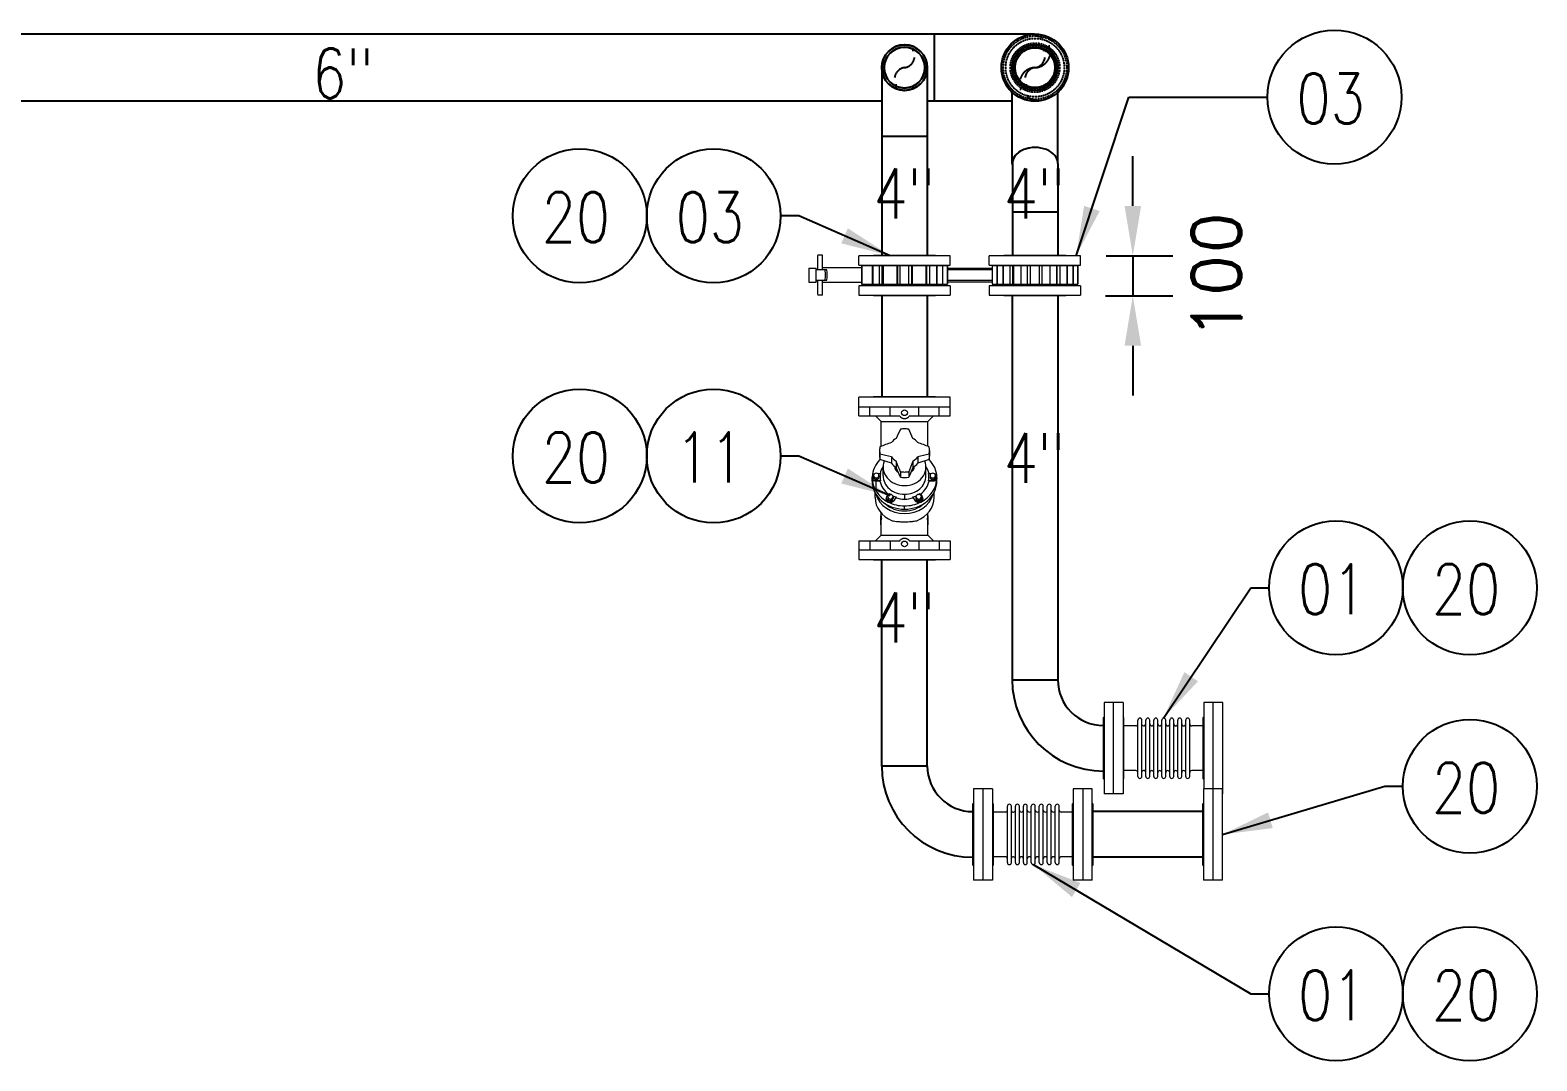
# Model space of a CAD drawing. Header units: millimetres. Extents: x -312439 to 477422, y -331570 to 212570.
# Drawn here: x 344997 to 348773, y 121203 to 123786 of the extents above; entities that cross this region are included whole.
import ezdxf

# ---------------------------------------------------------------- set-up
doc = ezdxf.new("R2010")
doc.units = ezdxf.units.MM
doc.linetypes.add('DASHDOT', pattern=[25.4, 12.7, -6.35, 0, -6.35])
doc.linetypes.add('DASHED', pattern=[0.75, 0.5, -0.25])
doc.layers.add('ARCONDTEXTO', color=4, linetype='Continuous')
doc.layers.add('TEXTO FORMATO', color=4, linetype='Continuous')
doc.styles.add('ROMAND', font='ROMAND.SHX')
doc.styles.add('ROMANS', font='romans.shx', dxfattribs={"height": 187.5})
doc.dimstyles.new('1-50 (MILIMETRO)', dxfattribs={"dimscale": 0, "dimtxt": 125, "dimasz": 125, "dimexe": 100, "dimexo": 100, "dimgap": 50, "dimtad": 0, "dimdec": 0, "dimzin": 0, "dimdsep": 46, "dimtxsty": 'ROMAND', "dimcen": -390, "dimclrd": 1, "dimclre": 1, "dimclrt": 3, "dimadec": 0, "dimazin": 0, "dimtfac": 1, "dimtdec": 0, "dimtix": 1, "dimtmove": 2, "dimatfit": 2, "dimfxl": 1, "dimtvp": 1, "dimtolj": 1, "dimtzin": 0, "dimarcsym": 0})

# ---------------------------------------------------------------- blocks, each defined once
blk = doc.blocks.new('*D15')
at = {"color": 1, "lineweight": -2, "transparency": 16777216}
for p, q in [((347760.6, 123345.2), (347760.6, 123470.2)), ((347693.9, 123220.2), (347860.6, 123220.2)), ((347760.6, 123220.2), (347760.6, 123119.8)), ((347692.3, 123119.8), (347860.6, 123119.8)), ((347760.6, 122994.8), (347760.6, 122869.8))]:
    blk.add_line(p, q, dxfattribs=at)
at = {"color": 1, "transparency": 16777216}
for points in [[(347739.8, 123345.2), (347781.4, 123345.2), (347760.6, 123220.2)], [(347739.8, 122994.8), (347781.4, 122994.8), (347760.6, 123119.8)]]:
    blk.add_solid(points, dxfattribs=at)
at = {"layer": 'Defpoints', "color": 0, "transparency": 16777216}
for p in [(347593.9, 123220.2, 0), (347592.3, 123119.8, 0), (347760.6, 123119.8)]:
    blk.add_point(p, dxfattribs=at)
at = {"color": 3, "transparency": 16777216, "insert": (347970, 123170.8), "char_height": 125, "attachment_point": 5, "rotation": 90, "style": 'ROMAND'}
blk.add_mtext('\\A1;100', dxfattribs=at)

msp = doc.modelspace()

# ---------------------------------------------------------------- linework, layer by layer
at = {"color": 5, "linetype": 'Continuous', "extrusion": (0, 1, 0)}
for p, q in [((347513.943, 123775.838, 0), (343629.385, 123775.838, 0)), ((347262.907, 123775.838, 0), (347262.907, 123607.538, 0)), ((347131.207, 123691.7, 0), (347131.207, 123221.85, 0)), ((347245.507, 123691.7, 0), (347245.507, 123221.85, 0)), ((347458.207, 123451.247, 0), (347458.207, 123629.933, 0)), ((347572.507, 123455.906, 0), (347572.507, 123629.933, 0)), ((347131.207, 123607.538, 0), (343685.122, 123607.538, 0)), ((347458.207, 123607.538, 0), (347245.507, 123607.538, 0)), ((347131.207, 123520.25, 0), (347245.507, 123520.25, 0)), ((347458.589, 123451.24, 0), (347458.589, 123221.85, 0)), ((347572.889, 123451.24, 0), (347572.889, 123221.85, 0)), ((347458.589, 123330.006, 0), (347572.889, 123330.006, 0)), ((347131.207, 123119.823, 0), (347131.207, 122867.392, 0)), ((347245.507, 123119.823, 0), (347245.507, 122867.392, 0)), ((347458.207, 123119.823, 0), (347458.207, 122157.478, 0)), ((347572.507, 123119.823, 0), (347572.507, 122157.478, 0)), ((347131.207, 121941.478, 0), (347131.207, 122457.478, 0)), ((347245.507, 121941.478, 0), (347245.507, 122457.478, 0)), ((347458.207, 122157.478, 0), (347572.507, 122157.478, 0)), ((347245.507, 121941.478, 0), (347131.207, 121941.478, 0)), ((347936.498, 121827.178, 0), (347660.607, 121827.178, 0)), ((347936.498, 121712.878, 0), (347660.607, 121712.878, 0))]:
    msp.add_line(p, q, dxfattribs=at)
at = {"color": 4, "linetype": 'Continuous', "lineweight": 0, "extrusion": (0, 1, 0)}
for p, q in [((346982.363, 123221.85, 0), (346970.698, 123221.85, 0)), ((347302.857, 123220.25, 0), (347073.857, 123220.25, 0)), ((347073.857, 123196.45, 0), (347073.857, 123220.25, 0)), ((347073.857, 123196.45, 0), (347302.857, 123196.45, 0)), ((347111.457, 123221.85, 0), (347109.857, 123220.25, 0)), ((347111.457, 123196.45, 0), (347109.857, 123194.85, 0)), ((347111.457, 123221.85, 0), (347265.257, 123221.85, 0)), ((347265.257, 123221.85, 0), (347266.857, 123220.25, 0)), ((347265.257, 123196.45, 0), (347266.857, 123194.85, 0)), ((347302.857, 123196.45, 0), (347302.857, 123220.25, 0)), ((347629.857, 123220.25, 0), (347400.857, 123220.25, 0)), ((347400.857, 123196.45, 0), (347400.857, 123220.25, 0)), ((347400.857, 123196.45, 0), (347629.857, 123196.45, 0)), ((347438.457, 123221.85, 0), (347436.857, 123220.25, 0)), ((347438.457, 123196.45, 0), (347436.857, 123194.85, 0)), ((347438.457, 123221.85, 0), (347592.257, 123221.85, 0)), ((347592.257, 123221.85, 0), (347593.857, 123220.25, 0)), ((347592.257, 123196.45, 0), (347593.857, 123194.85, 0)), ((347629.857, 123196.45, 0), (347629.857, 123220.25, 0)), ((346948.662, 123189.35, 0), (346948.662, 123154.35, 0)), ((346948.662, 123189.35, 0), (346967.173, 123189.35, 0)), ((346967.173, 123154.35, 0), (346967.173, 123189.35, 0)), ((346967.173, 123186.176, 0), (346970.281, 123186.176, 0)), ((346967.173, 123185.85, 0), (346992.739, 123185.85, 0)), ((347080.753, 123190.398, 0), (346982.363, 123190.398, 0)), ((347080.753, 123194.85, 0), (347080.753, 123148.85, 0)), ((347295.961, 123194.85, 0), (347080.753, 123194.85, 0)), ((347081.388, 123194.85, 0), (347081.388, 123148.85, 0)), ((347107.587, 123194.85, 0), (347107.587, 123148.85, 0)), ((347108.572, 123194.85, 0), (347108.572, 123148.85, 0)), ((347125.172, 123194.85, 0), (347125.172, 123148.85, 0)), ((347131.716, 123194.85, 0), (347131.716, 123148.85, 0)), ((347133.268, 123194.85, 0), (347133.268, 123148.85, 0)), ((347134.669, 123194.85, 0), (347134.669, 123148.85, 0)), ((347169.207, 123194.85, 0), (347169.207, 123148.85, 0)), ((347170.884, 123194.85, 0), (347170.884, 123148.85, 0)), ((347176.618, 123194.85, 0), (347176.618, 123148.85, 0)), ((347198.74, 123194.85, 0), (347198.74, 123148.85, 0)), ((347205.83, 123194.85, 0), (347205.83, 123148.85, 0)), ((347207.507, 123194.85, 0), (347207.507, 123148.85, 0)), ((347242.045, 123194.85, 0), (347242.045, 123148.85, 0)), ((347243.431, 123194.85, 0), (347243.431, 123148.85, 0)), ((347243.466, 123194.85, 0), (347243.466, 123148.85, 0)), ((347250.719, 123194.85, 0), (347250.719, 123148.85, 0)), ((347268.142, 123194.85, 0), (347268.142, 123148.85, 0)), ((347269.126, 123194.85, 0), (347269.126, 123148.85, 0)), ((347283.508, 123194.85, 0), (347283.508, 123148.85, 0)), ((347283.717, 123194.85, 0), (347283.717, 123148.85, 0)), ((347295.326, 123194.85, 0), (347295.326, 123148.85, 0)), ((347295.961, 123194.85, 0), (347295.961, 123148.85, 0)), ((347295.961, 123189.35, 0), (347407.753, 123189.35, 0)), ((347295.961, 123185.85, 0), (347407.753, 123185.85, 0)), ((347622.961, 123194.85, 0), (347407.753, 123194.85, 0)), ((347407.753, 123194.85, 0), (347407.753, 123148.85, 0)), ((347419.997, 123194.85, 0), (347419.997, 123148.85, 0)), ((347420.281, 123194.85, 0), (347420.281, 123148.85, 0)), ((347434.587, 123194.85, 0), (347434.587, 123148.85, 0)), ((347435.537, 123194.85, 0), (347435.537, 123148.85, 0)), ((347452.172, 123194.85, 0), (347452.172, 123148.85, 0)), ((347458.716, 123194.85, 0), (347458.716, 123148.85, 0)), ((347460.283, 123194.85, 0), (347460.283, 123148.85, 0)), ((347461.669, 123194.85, 0), (347461.669, 123148.85, 0)), ((347479.769, 123194.85, 0), (347479.769, 123148.85, 0)), ((347496.175, 123194.85, 0), (347496.175, 123148.85, 0)), ((347503.622, 123194.85, 0), (347503.622, 123148.85, 0)), ((347525.74, 123194.85, 0), (347525.74, 123148.85, 0)), ((347532.83, 123194.85, 0), (347532.83, 123148.85, 0)), ((347552.647, 123194.85, 0), (347552.647, 123148.85, 0)), ((347569.045, 123194.85, 0), (347569.045, 123148.85, 0)), ((347570.431, 123194.85, 0), (347570.431, 123148.85, 0)), ((347570.466, 123194.85, 0), (347570.466, 123148.85, 0)), ((347577.719, 123194.85, 0), (347577.719, 123148.85, 0)), ((347595.142, 123194.85, 0), (347595.142, 123148.85, 0)), ((347596.126, 123194.85, 0), (347596.126, 123148.85, 0)), ((347610.432, 123194.85, 0), (347610.432, 123148.85, 0)), ((347610.717, 123194.85, 0), (347610.717, 123148.85, 0)), ((347622.326, 123194.85, 0), (347622.326, 123148.85, 0)), ((347622.961, 123194.85, 0), (347622.961, 123148.85, 0)), ((346948.662, 123154.35, 0), (346967.173, 123154.35, 0)), ((346992.739, 123157.85, 0), (346967.173, 123157.85, 0)), ((346967.173, 123157.524, 0), (346970.281, 123157.524, 0)), ((346982.363, 123121.85, 0), (346970.698, 123121.85, 0)), ((347080.753, 123153.302, 0), (346982.363, 123153.302, 0)), ((347302.857, 123145.223, 0), (347073.857, 123145.223, 0)), ((347073.857, 123145.223, 0), (347073.857, 123121.423, 0)), ((347073.857, 123121.423, 0), (347302.857, 123121.423, 0)), ((347080.753, 123148.85, 0), (347295.961, 123148.85, 0)), ((347266.857, 123146.823, 0), (347109.857, 123146.823, 0)), ((347111.457, 123145.223, 0), (347109.857, 123146.823, 0)), ((347111.457, 123119.823, 0), (347109.857, 123121.423, 0)), ((347265.257, 123145.223, 0), (347266.857, 123146.823, 0)), ((347265.257, 123119.823, 0), (347266.857, 123121.423, 0)), ((347407.753, 123157.85, 0), (347295.961, 123157.85, 0)), ((347407.753, 123154.35, 0), (347295.961, 123154.35, 0)), ((347302.857, 123145.223, 0), (347302.857, 123121.423, 0)), ((347629.857, 123145.223, 0), (347400.857, 123145.223, 0)), ((347400.857, 123145.223, 0), (347400.857, 123121.423, 0)), ((347400.857, 123121.423, 0), (347629.857, 123121.423, 0)), ((347407.753, 123148.85, 0), (347622.961, 123148.85, 0)), ((347593.857, 123146.823, 0), (347436.857, 123146.823, 0)), ((347438.457, 123145.223, 0), (347436.857, 123146.823, 0)), ((347438.457, 123119.823, 0), (347436.857, 123121.423, 0)), ((347592.257, 123145.223, 0), (347593.857, 123146.823, 0)), ((347592.257, 123119.823, 0), (347593.857, 123121.423, 0)), ((347629.857, 123145.223, 0), (347629.857, 123121.423, 0)), ((347265.257, 123119.823, 0), (347111.457, 123119.823, 0)), ((347592.257, 123119.823, 0), (347438.457, 123119.823, 0)), ((347302.857, 122865.792, 0), (347073.857, 122865.792, 0)), ((347073.857, 122818.779, 0), (347073.857, 122865.792, 0)), ((347111.457, 122867.392, 0), (347109.857, 122865.792, 0)), ((347111.457, 122867.392, 0), (347265.257, 122867.392, 0)), ((347265.257, 122867.392, 0), (347266.857, 122865.792, 0)), ((347302.857, 122818.779, 0), (347302.857, 122865.792, 0)), ((347073.857, 122841.992, 0), (347302.857, 122841.992, 0)), ((347073.857, 122818.779, 0), (347176.255, 122818.779, 0)), ((347101.806, 122818.779, 0), (347101.806, 122841.992, 0)), ((347130.066, 122804.727, 0), (347116.014, 122818.779, 0)), ((347152.506, 122818.779, 0), (347152.506, 122841.992, 0)), ((347200.458, 122818.779, 0), (347302.857, 122818.779, 0)), ((347224.207, 122818.779, 0), (347224.207, 122841.992, 0)), ((347246.648, 122804.727, 0), (347260.7, 122818.779, 0)), ((347246.648, 122804.727, 0), (347260.7, 122818.779, 0)), ((347274.908, 122818.779, 0), (347274.908, 122841.992, 0)), ((347130.066, 122804.727, 0), (347246.648, 122804.727, 0)), ((347130.066, 122742.718, 0), (347130.066, 122804.727, 0)), ((347246.648, 122742.718, 0), (347246.648, 122804.727, 0)), ((347125.902, 122732.418, 0), (347125.902, 122718.384, 0)), ((347126.776, 122723.403, 0), (347126.776, 122709.369, 0)), ((347155.327, 122700.37, 0), (347126.776, 122709.369, 0)), ((347155.327, 122716.005, 0), (347155.327, 122700.37, 0)), ((347167.556, 122705.414, 0), (347167.556, 122689.779, 0)), ((347209.158, 122705.414, 0), (347209.158, 122689.779, 0)), ((347221.387, 122716.005, 0), (347221.387, 122700.37, 0)), ((347249.938, 122709.369, 0), (347221.387, 122700.37, 0)), ((347249.938, 122723.403, 0), (347249.938, 122709.369, 0)), ((347250.811, 122732.418, 0), (347250.811, 122718.384, 0)), ((347110.809, 122669.461, 0), (347110.809, 122665.297, 0)), ((347121.37, 122674.312, 0), (347128.254, 122674.312, 0)), ((347124.341, 122669.461, 0), (347124.341, 122665.297, 0)), ((347134.646, 122668.94, 0), (347134.646, 122690.636, 0)), ((347177.948, 122665.053, 0), (347167.556, 122689.779, 0)), ((347177.948, 122679.087, 0), (347177.948, 122665.053, 0)), ((347209.158, 122689.779, 0), (347198.766, 122665.053, 0)), ((347198.766, 122679.087, 0), (347198.766, 122665.053, 0)), ((347242.068, 122668.94, 0), (347242.068, 122690.636, 0)), ((347248.459, 122674.312, 0), (347255.344, 122674.312, 0)), ((347252.373, 122669.461, 0), (347252.373, 122665.297, 0)), ((347265.905, 122669.461, 0), (347265.905, 122665.297, 0)), ((347107.166, 122655.565, 0), (347107.166, 122665.297, 0)), ((347117.49, 122632.455, 0), (347117.49, 122656.188, 0)), ((347117.575, 122663.601, 0), (347117.575, 122659.438, 0)), ((347128.254, 122656.283, 0), (347117.575, 122656.283, 0)), ((347117.575, 122656.283, 0), (347117.575, 122655.143, 0)), ((347259.139, 122656.283, 0), (347248.459, 122656.283, 0)), ((347259.139, 122663.601, 0), (347259.139, 122659.438, 0)), ((347259.139, 122656.283, 0), (347259.139, 122655.143, 0)), ((347269.548, 122655.565, 0), (347269.548, 122665.297, 0)), ((347114.452, 122614.293, 0), (347114.452, 122626.452, 0)), ((347142.557, 122612.211, 0), (347142.557, 122610.854, 0)), ((347143.951, 122616.718, 0), (347149.291, 122624.728, 0)), ((347146.2, 122616.375, 0), (347146.2, 122612.211, 0)), ((347152.966, 122610.515, 0), (347152.966, 122606.351, 0)), ((347159.732, 122616.375, 0), (347159.732, 122612.211, 0)), ((347167.32, 122615.713, 0), (347161.98, 122607.704, 0)), ((347161.98, 122607.704, 0), (347161.98, 122606.564, 0)), ((347188.357, 122622.425, 0), (347188.357, 122610.442, 0)), ((347188.357, 122585.251, 0), (347188.357, 122593.423, 0)), ((347214.733, 122607.704, 0), (347209.394, 122615.713, 0)), ((347214.733, 122607.704, 0), (347214.733, 122606.564, 0)), ((347216.982, 122616.375, 0), (347216.982, 122612.211, 0)), ((347223.748, 122610.515, 0), (347223.748, 122606.351, 0)), ((347227.423, 122624.728, 0), (347232.762, 122616.718, 0)), ((347230.514, 122616.375, 0), (347230.514, 122612.211, 0)), ((347234.157, 122612.211, 0), (347234.157, 122610.854, 0)), ((347262.261, 122614.293, 0), (347262.261, 122626.452, 0)), ((347129.025, 122568.09, 0), (347130.066, 122568.09, 0)), ((347129.025, 122545.853, 0), (347129.025, 122568.088, 0)), ((347130.43, 122558.298, 0), (347129.057, 122558.298, 0)), ((347129.057, 122545.853, 0), (347129.057, 122558.298, 0)), ((347129.383, 122561.588, 0), (347130.43, 122561.588, 0)), ((347129.383, 122558.298, 0), (347129.383, 122561.588, 0)), ((347130.066, 122568.09, 0), (347130.066, 122574.948, 0)), ((347130.098, 122545.853, 0), (347130.098, 122558.298, 0)), ((347130.43, 122558.298, 0), (347130.43, 122561.588, 0)), ((347246.283, 122561.588, 0), (347247.331, 122561.588, 0)), ((347246.283, 122558.298, 0), (347246.283, 122561.588, 0)), ((347246.283, 122558.298, 0), (347247.657, 122558.298, 0)), ((347246.615, 122545.853, 0), (347246.615, 122558.298, 0)), ((347246.648, 122568.09, 0), (347246.648, 122574.948, 0)), ((347246.648, 122568.09, 0), (347247.689, 122568.09, 0)), ((347247.331, 122558.298, 0), (347247.331, 122561.588, 0)), ((347247.657, 122545.853, 0), (347247.657, 122558.298, 0)), ((347247.689, 122545.853, 0), (347247.689, 122568.088, 0)), ((347130.066, 122520.143, 0), (347116.014, 122506.09, 0)), ((347130.098, 122545.853, 0), (347129.025, 122545.853, 0)), ((347130.066, 122520.143, 0), (347130.066, 122545.853, 0)), ((347130.066, 122520.143, 0), (347246.648, 122520.143, 0)), ((347246.615, 122545.853, 0), (347247.689, 122545.853, 0)), ((347246.648, 122520.143, 0), (347246.648, 122545.853, 0)), ((347246.648, 122520.143, 0), (347260.7, 122506.09, 0)), ((347073.857, 122506.09, 0), (347176.255, 122506.09, 0)), ((347073.857, 122506.09, 0), (347073.857, 122459.078, 0)), ((347073.857, 122482.878, 0), (347302.857, 122482.878, 0)), ((347101.806, 122506.09, 0), (347101.806, 122482.878, 0)), ((347152.506, 122506.09, 0), (347152.506, 122482.878, 0)), ((347200.458, 122506.09, 0), (347302.857, 122506.09, 0)), ((347224.207, 122506.09, 0), (347224.207, 122482.878, 0)), ((347274.908, 122506.09, 0), (347274.908, 122482.878, 0)), ((347302.857, 122506.09, 0), (347302.857, 122459.078, 0)), ((347073.857, 122459.078, 0), (347302.857, 122459.078, 0)), ((347111.457, 122457.478, 0), (347109.857, 122459.078, 0)), ((347265.257, 122457.478, 0), (347111.457, 122457.478, 0)), ((347265.257, 122457.478, 0), (347266.857, 122459.078, 0)), ((347688.407, 122100.528, 0), (347688.407, 121871.528, 0)), ((347736.007, 122100.528, 0), (347688.407, 122100.528, 0)), ((347712.207, 121871.528, 0), (347712.207, 122100.528, 0)), ((347736.007, 122100.528, 0), (347736.007, 121871.528, 0)), ((347938.407, 122100.528, 0), (347938.407, 121884.528, 0)), ((347986.007, 122100.528, 0), (347938.407, 122100.528, 0)), ((347962.207, 121884.528, 0), (347962.207, 122100.528, 0)), ((347986.007, 121871.528, 0), (347986.007, 122100.528, 0)), ((347686.807, 122062.928, 0), (347688.407, 122064.528, 0)), ((347686.807, 121909.128, 0), (347686.807, 122062.928, 0)), ((347737.607, 122062.928, 0), (347736.007, 122064.528, 0)), ((347737.607, 122062.928, 0), (347737.607, 121909.128, 0)), ((347936.807, 122062.928, 0), (347938.407, 122064.528, 0)), ((347936.807, 121909.128, 0), (347936.807, 122062.928, 0)), ((347768.184, 122042.028, 0), (347737.607, 122042.028, 0)), ((347773.184, 121915.521, 0), (347773.184, 122056.535, 0)), ((347783.423, 121915.521, 0), (347783.423, 122056.535, 0)), ((347793.184, 121915.521, 0), (347793.184, 122056.535, 0)), ((347803.184, 121915.521, 0), (347803.184, 122056.535, 0)), ((347813.184, 121915.521, 0), (347813.184, 122056.535, 0)), ((347823.184, 121915.521, 0), (347823.184, 122056.535, 0)), ((347833.184, 121915.521, 0), (347833.184, 122056.535, 0)), ((347843.184, 121915.521, 0), (347843.184, 122056.535, 0)), ((347853.184, 121915.521, 0), (347853.184, 122056.535, 0)), ((347863.184, 121915.521, 0), (347863.184, 122056.535, 0)), ((347873.184, 121915.521, 0), (347873.184, 122056.535, 0)), ((347883.184, 121915.521, 0), (347883.184, 122056.535, 0)), ((347893.184, 121915.521, 0), (347893.184, 122056.535, 0)), ((347903.184, 121915.521, 0), (347903.184, 122056.535, 0)), ((347936.807, 122042.028, 0), (347908.184, 122042.028, 0)), ((347768.184, 121930.028, 0), (347737.607, 121930.028, 0)), ((347936.807, 121930.028, 0), (347908.184, 121930.028, 0)), ((347361.407, 121884.528, 0), (347361.407, 121655.528, 0)), ((347409.007, 121884.528, 0), (347361.407, 121884.528, 0)), ((347385.207, 121655.528, 0), (347385.207, 121884.528, 0)), ((347409.007, 121884.528, 0), (347409.007, 121655.528, 0)), ((347611.407, 121884.528, 0), (347611.407, 121655.528, 0)), ((347659.007, 121884.528, 0), (347611.407, 121884.528, 0)), ((347635.207, 121884.528, 0), (347635.207, 121655.528, 0)), ((347659.007, 121655.528, 0), (347659.007, 121884.528, 0)), ((347686.807, 121909.128, 0), (347688.407, 121907.528, 0)), ((347737.607, 121909.128, 0), (347736.007, 121907.528, 0)), ((347936.807, 121909.128, 0), (347938.407, 121907.528, 0)), ((347938.098, 121884.528, 0), (347938.098, 121655.528, 0)), ((347985.698, 121884.528, 0), (347938.098, 121884.528, 0)), ((347961.898, 121655.528, 0), (347961.898, 121884.528, 0)), ((347985.698, 121655.528, 0), (347985.698, 121884.528, 0)), ((347359.807, 121846.928, 0), (347361.407, 121848.528, 0)), ((347359.807, 121693.128, 0), (347359.807, 121846.928, 0)), ((347410.607, 121846.928, 0), (347409.007, 121848.528, 0)), ((347410.607, 121846.928, 0), (347410.607, 121693.128, 0)), ((347446.184, 121699.521, 0), (347446.184, 121840.535, 0)), ((347456.423, 121699.521, 0), (347456.423, 121840.535, 0)), ((347466.184, 121699.521, 0), (347466.184, 121840.535, 0)), ((347476.184, 121699.521, 0), (347476.184, 121840.535, 0)), ((347486.184, 121699.521, 0), (347486.184, 121840.535, 0)), ((347496.184, 121699.521, 0), (347496.184, 121840.535, 0)), ((347506.184, 121699.521, 0), (347506.184, 121840.535, 0)), ((347516.184, 121699.521, 0), (347516.184, 121840.535, 0)), ((347526.184, 121699.521, 0), (347526.184, 121840.535, 0)), ((347536.184, 121699.521, 0), (347536.184, 121840.535, 0)), ((347546.184, 121699.521, 0), (347546.184, 121840.535, 0)), ((347556.184, 121699.521, 0), (347556.184, 121840.535, 0)), ((347566.184, 121699.521, 0), (347566.184, 121840.535, 0)), ((347576.184, 121699.521, 0), (347576.184, 121840.535, 0)), ((347609.807, 121846.928, 0), (347611.407, 121848.528, 0)), ((347609.807, 121693.128, 0), (347609.807, 121846.928, 0)), ((347660.607, 121846.928, 0), (347659.007, 121848.528, 0)), ((347660.607, 121846.928, 0), (347660.607, 121693.128, 0)), ((347736.007, 121871.528, 0), (347688.407, 121871.528, 0)), ((347936.498, 121846.928, 0), (347938.098, 121848.528, 0)), ((347936.498, 121693.128, 0), (347936.498, 121846.928, 0)), ((347986.007, 121871.528, 0), (347985.698, 121871.528, 0)), ((347441.184, 121826.028, 0), (347410.607, 121826.028, 0)), ((347609.807, 121826.028, 0), (347581.184, 121826.028, 0)), ((347359.807, 121693.128, 0), (347361.407, 121691.528, 0)), ((347410.607, 121693.128, 0), (347409.007, 121691.528, 0)), ((347441.184, 121714.028, 0), (347410.607, 121714.028, 0)), ((347609.807, 121714.028, 0), (347581.184, 121714.028, 0)), ((347609.807, 121693.128, 0), (347611.407, 121691.528, 0)), ((347660.607, 121693.128, 0), (347659.007, 121691.528, 0)), ((347936.498, 121693.128, 0), (347938.098, 121691.528, 0)), ((347409.007, 121655.528, 0), (347361.407, 121655.528, 0)), ((347659.007, 121655.528, 0), (347611.407, 121655.528, 0)), ((347985.698, 121655.528, 0), (347938.098, 121655.528, 0))]:
    msp.add_line(p, q, dxfattribs=at)
at = {"color": 5, "linetype": 'Continuous'}
for centre, radius in [((347515.357, 123691.7, 0), 84.15), ((347188.357, 123691.7, 0), 57.15), ((347188.357, 123691.7, 0), 51.13), ((347515.357, 123691.7, 0), 57.15), ((347515.357, 123691.7, 0), 51.13), ((347515.357, 123691.7, 0), 50.04)]:
    msp.add_circle(centre, radius, dxfattribs=at)
at = {"color": 5, "linetype": 'DASHED'}
for radius in [79.583, 73.395, 61.717, 55.529]:
    msp.add_circle((347515.357, 123691.7, 0), radius, dxfattribs=at)
at = {"color": 4, "linetype": 'Continuous', "lineweight": 0}
for centre in [(347188.357, 122826.898, 0), (347188.357, 122497.971, 0)]:
    msp.add_circle(centre, 7.182, dxfattribs=at)
at = {"color": 6, "linetype": 'DASHDOT', "ltscale": 4}
for centre, radius, start, end in [((347514.085, 123731.491, 0), 39.812, 271.830226, 88.169774), ((347516.479, 123651.908, 0), 39.807, 91.614708, 268.385292)]:
    msp.add_arc(centre, radius, start, end, dxfattribs=at)
at = {"color": 6, "linetype": 'DASHDOT', "ltscale": 3}
for centre, start, end in [((347184.737, 123720.275, 0), 277.219715, 82.780285), ((347511.737, 123720.275, 0), 277.219715, 82.780285), ((347191.977, 123663.125, 0), 97.219715, 262.780285), ((347518.977, 123663.125, 0), 97.219715, 262.780285)]:
    msp.add_arc(centre, 28.803, start, end, dxfattribs=at)
at = {"color": 5, "linetype": 'Continuous'}
for centre, radius, start, end in [((347515.357, 123691.688, 0), 84.15, 179.995958, 227.223201), ((347515.357, 123691.688, 0), 84.15, 312.776818, 0.004042), ((347686.807, 122157.478, 0), 228.6, 180, 270), ((347686.807, 122157.478, 0), 114.3, 180, 270), ((347359.807, 121941.478, 0), 228.6, 180, 270), ((347359.807, 121941.478, 0), 114.3, 180, 270)]:
    msp.add_arc(centre, radius, start, end, dxfattribs=at)
at = {"color": 4, "linetype": 'Continuous', "lineweight": 0}
for centre, radius, start, end in [((347768.184, 122047.028, 0), 5, 270, 0), ((347778.303, 122056.535, 0), 5.119, 0, 180), ((347788.184, 122046.902, 0), 5.002, 197.829397, 358.562061), ((347798.184, 122056.535, 0), 5, 0, 180), ((347808.184, 122047.028, 0), 5, 180, 0), ((347818.184, 122056.535, 0), 5, 0, 180), ((347828.184, 122047.028, 0), 5, 180, 0), ((347838.184, 122056.535, 0), 5, 0, 180), ((347848.184, 122047.028, 0), 5, 180, 0), ((347858.184, 122056.535, 0), 5, 0, 180), ((347868.184, 122047.028, 0), 5, 180, 0), ((347878.184, 122056.535, 0), 5, 0, 180), ((347888.184, 122047.028, 0), 5, 180, 0), ((347898.184, 122056.535, 0), 5, 0, 180), ((347908.184, 122047.028, 0), 5, 180, 270), ((347768.184, 121925.028, 0), 5, 0, 90), ((347778.303, 121915.521, 0), 5.119, 180, 0), ((347788.184, 121925.153, 0), 5.002, 1.437939, 162.170603), ((347798.184, 121915.521, 0), 5, 180, 0), ((347808.184, 121925.028, 0), 5, 0, 180), ((347818.184, 121915.521, 0), 5, 180, 0), ((347828.184, 121925.028, 0), 5, 0, 180), ((347838.184, 121915.521, 0), 5, 180, 0), ((347848.184, 121925.028, 0), 5, 0, 180), ((347858.184, 121915.521, 0), 5, 180, 0), ((347868.184, 121925.028, 0), 5, 0, 180), ((347878.184, 121915.521, 0), 5, 180, 0), ((347888.184, 121925.028, 0), 5, 0, 180), ((347898.184, 121915.521, 0), 5, 180, 0), ((347908.184, 121925.028, 0), 5, 90, 180), ((347451.303, 121840.535, 0), 5.119, 0, 180), ((347471.184, 121840.535, 0), 5, 0, 180), ((347491.184, 121840.535, 0), 5, 0, 180), ((347511.184, 121840.535, 0), 5, 0, 180), ((347531.184, 121840.535, 0), 5, 0, 180), ((347551.184, 121840.535, 0), 5, 0, 180), ((347571.184, 121840.535, 0), 5, 0, 180), ((347441.184, 121831.028, 0), 5, 270, 0), ((347461.184, 121830.902, 0), 5.002, 197.829397, 358.562061), ((347481.184, 121831.028, 0), 5, 180, 0), ((347501.184, 121831.028, 0), 5, 180, 0), ((347521.184, 121831.028, 0), 5, 180, 0), ((347541.184, 121831.028, 0), 5, 180, 0), ((347561.184, 121831.028, 0), 5, 180, 0), ((347581.184, 121831.028, 0), 5, 180, 270), ((347441.184, 121709.028, 0), 5, 0, 90), ((347451.303, 121699.521, 0), 5.119, 180, 0), ((347461.184, 121709.153, 0), 5.002, 1.437939, 162.170603), ((347471.184, 121699.521, 0), 5, 180, 0), ((347481.184, 121709.028, 0), 5, 0, 180), ((347491.184, 121699.521, 0), 5, 180, 0), ((347501.184, 121709.028, 0), 5, 0, 180), ((347511.184, 121699.521, 0), 5, 180, 0), ((347521.184, 121709.028, 0), 5, 0, 180), ((347531.184, 121699.521, 0), 5, 180, 0), ((347541.184, 121709.028, 0), 5, 0, 180), ((347551.184, 121699.521, 0), 5, 180, 0), ((347561.184, 121709.028, 0), 5, 0, 180), ((347571.184, 121699.521, 0), 5, 180, 0), ((347581.184, 121709.028, 0), 5, 90, 180)]:
    msp.add_arc(centre, radius, start, end, dxfattribs=at)
at = {"color": 5, "linetype": 'Continuous', "extrusion": (-9.86076e-32, 2.85358e-63, -1)}
msp.add_ellipse((347188.357, 123691.7, 0), major_axis=(0, 57.15), ratio=1, start_param=-1.57079633, end_param=4.71238898, dxfattribs=at)
at = {"color": 5, "linetype": 'Continuous', "extrusion": (1.49354e-110, 2.85358e-63, -1)}
msp.add_ellipse((347188.357, 123691.7, 0), major_axis=(0, 51.13), ratio=1, start_param=-1.57079633, end_param=4.71238898, dxfattribs=at)
at = {"color": 5, "linetype": 'Continuous', "extrusion": (-9.86076e-32, 1.34559e-63, -1)}
msp.add_ellipse((347515.357, 123691.7, 0), major_axis=(0, 57.15), ratio=1, start_param=-1.57079633, end_param=4.71238898, dxfattribs=at)
at = {"color": 5, "linetype": 'Continuous', "extrusion": (3.32095e-111, 1.34559e-63, -1)}
msp.add_ellipse((347515.357, 123691.7, 0), major_axis=(0, 51.13), ratio=1, start_param=-1.57079633, end_param=4.71238898, dxfattribs=at)
at = {"color": 5, "linetype": 'Continuous'}
for centre, start_param, end_param in [((347515.357, 123451.247, 0), 4.6841323, 6.39891852), ((347515.739, 123451.24, 0), 3.14159265, 6.28318531)]:
    msp.add_ellipse(centre, major_axis=(-57.15, 0), ratio=0.70710678, start_param=start_param, end_param=end_param, dxfattribs=at)
at = {"color": 4, "linetype": 'Continuous', "lineweight": 0}
for centre, major_axis, ratio, start_param, end_param in [((346970.698, 123171.85, 0), (0, 50), 0.00871634, 0, 1.28700222), ((346982.363, 123171.85, 0), (0, -50), 0.00871634, 1.95084369, 4.42859487), ((346982.363, 123171.85, 0), (0, 18.548), 0.00871634, 0, 0.71546346), ((346988.378, 123171.85, 0), (0, -14), 0.13557255, 0, 3.14159265), ((346992.739, 123171.85, 0), (0, 14), 0.13557255, 3.14159265, 6.28318531), ((346970.698, 123171.85, 0), (0, 50), 0.00871634, 1.85459044, 3.14159265), ((346982.363, 123171.85, 0), (0, -50), 0.00871634, 4.99618309, 7.47393428), ((346982.363, 123171.85, 0), (0, 18.548), 0.00871634, 2.42612919, 3.14159265), ((347517.068, 123171.85, 0), (0, -50), 0.99996201, 5.19038418, 5.23660761), ((347517.068, 123171.85, 0), (0, -50), 0.99996201, 1.0465777, 1.09280113), ((347517.17, 123171.85, 0), (0, 50), 0.99996201, 4.18817035, 4.23439378), ((347159.374, 122556.81, 0), (112.271, 356.18), 0.17101007, 0.92776973, 1.00960026), ((347188.357, 122732.418, 0), (62.455, 0), 0.8660254, 1.57079633, 1.73824441), ((347188.357, 122732.418, 0), (62.455, 0), 0.8660254, 1.40334825, 1.57079633), ((347217.34, 122556.81, 0), (112.271, -356.18), 0.17101007, 2.13199239, 2.21382292), ((347177.808, 122572.775, 0), (344.286, 144.695), 0.46984631, 1.43994373, 1.52177426), ((347188.357, 122734.019, 0), (39.034, 0), 0.8660254, 2.1328053, 2.57958368), ((347188.357, 122734.019, 0), (39.034, 0), 0.8660254, 0.56200898, 1.00878735), ((347198.906, 122572.775, 0), (344.286, -144.695), 0.46984631, 1.6198184, 1.70164893), ((347188.357, 122663.736, 0), (81.191, 0), 0.8660254, 2.432344, 3.10701384), ((347188.357, 122732.418, 0), (62.455, 0), 0.8660254, 2.97414457, 3.14159265), ((347188.357, 122732.418, 0), (62.455, 0), 0.8660254, 3.14159265, 3.30904073), ((347188.357, 122718.384, 0), (62.455, 0), 0.8660254, 3.14159265, 3.30904073), ((347177.808, 122522.574, 0), (344.286, -144.695), 0.46984631, 1.82985829, 1.91168882), ((347188.357, 122690.636, 0), (53.711, 0), 0.8660254, 2.80620982, 4.71238898), ((347188.357, 122734.019, 0), (39.034, 0), 0.8660254, 3.70360163, 4.15038), ((347159.374, 122538.539, 0), (-112.271, 356.18), 0.17101007, 5.06354515, 5.14537568), ((347188.357, 122690.636, 0), (53.711, 0), 0.8660254, 4.71238898, 6.61856814), ((347217.34, 122538.539, 0), (-112.271, -356.18), 0.17101007, 4.27940228, 4.36123281), ((347188.357, 122734.019, 0), (39.034, 0), 0.8660254, 5.27439796, 5.72117633), ((347198.906, 122522.574, 0), (344.286, 144.695), 0.46984631, 1.22990383, 1.31173436), ((347188.357, 122732.418, 0), (62.455, 0), 0.8660254, 0, 0.16744808), ((347188.357, 122732.418, 0), (62.455, 0), 0.8660254, 6.11573723, 6.28318531), ((347188.357, 122718.384, 0), (-62.455, 0), 0.8660254, 2.97414457, 3.14159265), ((347188.357, 122663.736, 0), (81.191, 0), 0.8660254, 0.03457881, 0.70924865), ((347117.575, 122665.297, 0), (10.409, 0), 0.8660254, 2.11391286, 4.71238898), ((347117.575, 122669.461, 0), (-6.766, 0), 0.8660254, 4.71238898, 7.85398163), ((347117.575, 122669.461, 0), (-6.766, 0), 0.8660254, 1.57079633, 4.71238898), ((347188.357, 122664.554, 0), (62.483, 0), 0.8660254, 2.60427768, 2.96027992), ((347188.357, 122665.297, 0), (60.997, 0), 0.8660254, 2.9701049, 3.3130804), ((347188.357, 122668.94, 0), (53.711, 0), 0.8660254, 3.14159265, 4.71238898), ((347188.357, 122718.384, 0), (39.034, 0), 0.8660254, 3.70360163, 4.15038), ((347188.357, 122694.443, 0), (25.294, 0), 0.8660254, 3.2272514, 4.05379587), ((347188.357, 122732.418, 0), (62.455, 0), 0.8660254, 4.5449409, 4.71238898), ((347188.357, 122732.418, 0), (62.455, 0), 0.8660254, 4.71238898, 4.87983706), ((347188.357, 122668.94, 0), (53.711, 0), 0.8660254, 4.71238898, 6.28318531), ((347188.357, 122694.443, 0), (25.294, 0), 0.8660254, 5.37098209, 6.19752656), ((347188.357, 122718.384, 0), (39.034, 0), 0.8660254, 5.27439796, 5.72117633), ((347188.357, 122664.554, 0), (62.483, 0), 0.8660254, 0.18131273, 0.53731497), ((347188.357, 122665.297, 0), (60.997, 0), 0.8660254, 6.11169756, 6.45467306), ((347259.139, 122669.461, 0), (6.766, 0), 0.8660254, 1.57079633, 4.71238898), ((347259.139, 122669.461, 0), (6.766, 0), 0.8660254, 4.71238898, 7.85398163), ((347259.139, 122665.297, 0), (-10.409, 0), 0.8660254, 1.57079633, 4.16927245), ((347188.357, 122663.736, 0), (81.191, 0), 0.8660254, 3.14159265, 4.1887902), ((347188.357, 122655.565, 0), (81.191, 0), 0.8660254, 3.14159265, 4.71238898), ((347117.575, 122665.297, 0), (-6.766, 0), 0.8660254, 0, 1.57079633), ((347117.575, 122665.297, 0), (-6.766, 0), 0.8660254, 1.57079633, 3.14159265), ((347188.357, 122664.554, 0), (62.483, 0), 0.8660254, 3.30896296, 4.01445297), ((347188.357, 122718.384, 0), (62.455, 0), 0.8660254, 4.5449409, 4.87983706), ((347188.357, 122655.565, 0), (81.191, 0), 0.8660254, 4.71238898, 6.28318531), ((347188.357, 122664.554, 0), (62.483, 0), 0.8660254, 5.41032499, 6.115815), ((347188.357, 122663.736, 0), (81.191, 0), 0.8660254, 5.23598776, 6.28318531), ((347259.139, 122665.297, 0), (6.766, 0), 0.8660254, 3.14159265, 4.71238898), ((347259.139, 122665.297, 0), (6.766, 0), 0.8660254, 4.71238898, 6.28318531), ((347188.357, 122614.293, 0), (73.905, 0), 0.8660254, 3.14159265, 4.27787098), ((347188.357, 122638.025, 0), (73.905, 0), 0.8660254, 3.38446269, 6.04031527), ((347188.357, 122638.025, 0), (66.098, 0), 0.8660254, 3.88544669, 4.71238898), ((347152.966, 122612.211, 0), (10.409, 0), 0.8660254, 2.61799388, 5.75958653), ((347152.966, 122616.375, 0), (6.766, 0), 0.8660254, 1.57079633, 4.71238898), ((347152.966, 122612.211, 0), (6.766, 0), 0.8660254, 3.14159265, 4.71238898), ((347188.357, 122663.736, 0), (81.191, 0), 0.8660254, 4.1887902, 4.71238898), ((347188.357, 122665.297, 0), (60.997, 0), 0.8660254, 4.01730246, 4.0946815), ((347152.966, 122616.375, 0), (6.766, 0), 0.8660254, 4.71238898, 7.85398163), ((347152.966, 122612.211, 0), (6.766, 0), 0.8660254, 4.71238898, 6.28318531), ((347188.357, 122665.297, 0), (60.997, 0), 0.8660254, 4.21076143, 4.36027795), ((347188.357, 122664.554, 0), (62.483, 0), 0.8660254, 4.35616051, 4.71238898), ((347188.357, 122664.554, 0), (62.483, 0), 0.8660254, 4.71238898, 5.06861745), ((347188.357, 122663.736, 0), (81.191, 0), 0.8660254, 4.71238898, 5.23598776), ((347188.357, 122638.025, 0), (66.098, 0), 0.8660254, 4.71238898, 5.53933127), ((347188.357, 122665.297, 0), (60.997, 0), 0.8660254, 5.06450001, 5.21401654), ((347223.748, 122612.211, 0), (-10.409, 0), 0.8660254, 0.52359878, 3.66519143), ((347223.748, 122616.375, 0), (6.766, 0), 0.8660254, 1.57079633, 4.71238898), ((347223.748, 122612.211, 0), (6.766, 0), 0.8660254, 3.14159265, 4.71238898), ((347188.357, 122614.293, 0), (73.905, 0), 0.8660254, 5.14690698, 6.28318531), ((347188.357, 122665.297, 0), (60.997, 0), 0.8660254, 5.33009646, 5.40747551), ((347223.748, 122616.375, 0), (6.766, 0), 0.8660254, 4.71238898, 7.85398163), ((347223.748, 122612.211, 0), (6.766, 0), 0.8660254, 4.71238898, 6.28318531), ((347188.357, 122568.088, 0), (59.332, 0), 0.99934383, 3.14156393, 3.14159265), ((347188.357, 122568.091, 0), (-59.332, 0), 0.99934383, 0.00002873, 0.10989894), ((347188.357, 122568.091, 0), (-58.291, 0), 0.99934383, 0.00002924, 0.11186957), ((347188.357, 122568.091, 0), (-58.291, 0), 0.99934383, 3.02972308, 3.14156341), ((347188.357, 122568.091, 0), (-59.332, 0), 0.99934383, 3.03169372, 3.14156393), ((347188.357, 122568.088, 0), (59.332, 0), 0.99934383, 0, 0.00002873)]:
    msp.add_ellipse(centre, major_axis=major_axis, ratio=ratio, start_param=start_param, end_param=end_param, dxfattribs=at)
for points, knots in [([(347176.255, 122818.779, 0), (347176.925, 122817.782, 0), (347177.701, 122816.887, 0), (347178.801, 122815.892, 0), (347179.028, 122815.699, 0), (347179.495, 122815.326, 0), (347179.736, 122815.146, 0), (347180.469, 122814.63, 0), (347180.975, 122814.32, 0), (347182.02, 122813.762, 0), (347182.559, 122813.515, 0), (347183.671, 122813.087, 0), (347184.247, 122812.904, 0), (347185.983, 122812.471, 0), (347187.16, 122812.326, 0), (347188.357, 122812.326, 0)], [0, 0, 0, 0, 0.0034182904, 0.0034182904, 0.004272863, 0.004272863, 0.0051274356, 0.0051274356, 0.0068365808, 0.0068365808, 0.0085457261, 0.0085457261, 0.0102548713, 0.0102548713, 0.0136731617, 0.0136731617, 0.0136731617, 0.0136731617]), ([(347188.357, 122812.326, 0), (347188.656, 122812.326, 0), (347188.957, 122812.335, 0), (347189.554, 122812.372, 0), (347189.85, 122812.399, 0), (347190.734, 122812.509, 0), (347191.316, 122812.617, 0), (347192.466, 122812.905, 0), (347193.034, 122813.084, 0), (347194.154, 122813.515, 0), (347194.695, 122813.763, 0), (347195.739, 122814.32, 0), (347196.243, 122814.63, 0), (347196.971, 122815.141, 0), (347197.209, 122815.319, 0), (347197.676, 122815.691, 0), (347197.905, 122815.885, 0), (347199.012, 122816.886, 0), (347199.79, 122817.783, 0), (347200.458, 122818.779, 0)], [0.0136731617, 0.0136731617, 0.0136731617, 0.0136731617, 0.0145264761, 0.0145264761, 0.0153797904, 0.0153797904, 0.0170864192, 0.0170864192, 0.0187930479, 0.0187930479, 0.0204996767, 0.0204996767, 0.0222063054, 0.0222063054, 0.0230596198, 0.0230596198, 0.0239129342, 0.0239129342, 0.0273261917, 0.0273261917, 0.0273261917, 0.0273261917]), ([(347117.575, 122655.143, 0), (347116.889, 122655.114, 0), (347116.213, 122655.143, 0), (347115.217, 122655.272, 0), (347114.888, 122655.33, 0), (347114.234, 122655.474, 0), (347113.91, 122655.561, 0), (347112.965, 122655.861, 0), (347112.367, 122656.113, 0), (347111.235, 122656.721, 0), (347110.699, 122657.08, 0), (347109.738, 122657.874, 0), (347109.306, 122658.311, 0), (347108.735, 122659.028, 0), (347108.557, 122659.277, 0), (347108.235, 122659.786, 0), (347107.945, 122660.307, 0), (347107.715, 122660.852, 0), (347107.517, 122661.41, 0), (347107.433, 122661.696, 0), (347107.232, 122662.563, 0), (347107.166, 122663.147, 0), (347107.166, 122663.736, 0)], [0.0000001979, 0.0000001979, 0.0000001979, 0.0000001979, 0.0019579504, 0.0019579504, 0.0029368267, 0.0029368267, 0.003915703, 0.003915703, 0.0058734555, 0.0058734555, 0.007831208, 0.007831208, 0.0097889606, 0.0097889606, 0.0107678368, 0.0107678368, 0.0117467131, 0.0127255894, 0.0127255894, 0.0137044656, 0.0137044656, 0.0156622181, 0.0156622181, 0.0156622181, 0.0156622181]), ([(347269.548, 122663.736, 0), (347269.548, 122663.442, 0), (347269.531, 122663.147, 0), (347269.464, 122662.559, 0), (347269.413, 122662.266, 0), (347269.213, 122661.405, 0), (347269.016, 122660.85, 0), (347268.624, 122660.047, 0), (347268.476, 122659.782, 0), (347268.153, 122659.272, 0), (347267.978, 122659.027, 0), (347267.412, 122658.316, 0), (347266.981, 122657.878, 0), (347266.009, 122657.076, 0), (347265.483, 122656.724, 0), (347264.638, 122656.269, 0), (347264.347, 122656.129, 0), (347263.745, 122655.875, 0), (347263.434, 122655.761, 0), (347262.489, 122655.461, 0), (347261.842, 122655.318, 0), (347260.511, 122655.144, 0), (347259.824, 122655.114, 0), (347259.139, 122655.143, 0)], [0.0156622181, 0.0156622181, 0.0156622181, 0.0156622181, 0.0166401895, 0.0166401895, 0.0176181608, 0.0176181608, 0.0195741034, 0.0195741034, 0.0205520747, 0.0205520747, 0.021530046, 0.021530046, 0.0234859886, 0.0234859886, 0.0254419312, 0.0254419312, 0.0264199025, 0.0264199025, 0.0273978738, 0.0273978738, 0.0293538164, 0.0293538164, 0.031309759, 0.031309759, 0.031309759, 0.031309759]), ([(347147.761, 122602.843, 0), (347147.467, 122602.99, 0), (347147.18, 122603.151, 0), (347146.622, 122603.499, 0), (347146.353, 122603.687, 0), (347145.585, 122604.279, 0), (347145.121, 122604.716, 0), (347144.498, 122605.434, 0), (347144.302, 122605.686, 0), (347143.941, 122606.202, 0), (347143.776, 122606.467, 0), (347143.327, 122607.28, 0), (347143.087, 122607.847, 0), (347142.732, 122609.035, 0), (347142.623, 122609.638, 0), (347142.564, 122610.448, 0), (347142.557, 122610.65, 0), (347142.557, 122610.854, 0)], [0.0156624186, 0.0156624186, 0.0156624186, 0.0156624186, 0.0166406399, 0.0166406399, 0.0176188611, 0.0176188611, 0.0195753035, 0.0195753035, 0.0205535247, 0.0205535247, 0.021531746, 0.021531746, 0.0234881884, 0.0234881884, 0.0254446308, 0.0254446308, 0.0260943859, 0.0260943859, 0.0260943859, 0.0260943859]), ([(347161.98, 122606.564, 0), (347161.637, 122606.02, 0), (347161.241, 122605.514, 0), (347160.572, 122604.81, 0), (347160.336, 122604.585, 0), (347159.838, 122604.153, 0), (347159.576, 122603.947, 0), (347158.764, 122603.368, 0), (347158.189, 122603.034, 0), (347156.97, 122602.467, 0), (347156.322, 122602.233, 0), (347155.009, 122601.89, 0), (347154.34, 122601.777, 0), (347153.315, 122601.696, 0), (347152.969, 122601.684, 0), (347152.287, 122601.69, 0), (347151.609, 122601.727, 0), (347150.941, 122601.823, 0), (347150.276, 122601.95, 0), (347149.945, 122602.028, 0), (347148.97, 122602.307, 0), (347148.35, 122602.548, 0), (347147.761, 122602.843, 0)], [0.0000003958, 0.0000003958, 0.0000003958, 0.0000003958, 0.0019581487, 0.0019581487, 0.0029370251, 0.0029370251, 0.0039159015, 0.0039159015, 0.0058736544, 0.0058736544, 0.0078314072, 0.0078314072, 0.0097891601, 0.0097891601, 0.0107680365, 0.0107680365, 0.0117469129, 0.0127257894, 0.0127257894, 0.0137046658, 0.0137046658, 0.0156624186, 0.0156624186, 0.0156624186, 0.0156624186]), ([(347228.952, 122602.843, 0), (347228.358, 122602.546, 0), (347227.739, 122602.306, 0), (347226.774, 122602.03, 0), (347226.446, 122601.951, 0), (347225.777, 122601.824, 0), (347225.439, 122601.775, 0), (347224.426, 122601.675, 0), (347223.748, 122601.669, 0), (347222.727, 122601.749, 0), (347222.384, 122601.791, 0), (347221.709, 122601.905, 0), (347221.377, 122601.976, 0), (347220.395, 122602.233, 0), (347219.759, 122602.46, 0), (347218.527, 122603.032, 0), (347217.951, 122603.368, 0), (347217.145, 122603.942, 0), (347216.886, 122604.145, 0), (347216.388, 122604.575, 0), (347216.148, 122604.803, 0), (347215.473, 122605.512, 0), (347215.076, 122606.02, 0), (347214.733, 122606.564, 0)], [0.0170973069, 0.0170973069, 0.0170973069, 0.0170973069, 0.0190535067, 0.0190535067, 0.0200316066, 0.0200316066, 0.0210097065, 0.0210097065, 0.0229659062, 0.0229659062, 0.0239440061, 0.0239440061, 0.024922106, 0.024922106, 0.0268783058, 0.0268783058, 0.0288345056, 0.0288345056, 0.0298126055, 0.0298126055, 0.0307907054, 0.0307907054, 0.0327469051, 0.0327469051, 0.0327469051, 0.0327469051]), ([(347234.157, 122610.854, 0), (347234.157, 122610.651, 0), (347234.149, 122610.448, 0), (347234.091, 122609.635, 0), (347233.981, 122609.035, 0), (347233.631, 122607.859, 0), (347233.387, 122607.279, 0), (347232.787, 122606.193, 0), (347232.429, 122605.681, 0), (347231.804, 122604.959, 0), (347231.581, 122604.726, 0), (347231.114, 122604.287, 0), (347230.626, 122603.871, 0), (347230.093, 122603.501, 0), (347229.539, 122603.154, 0), (347229.249, 122602.991, 0), (347228.952, 122602.843, 0)], [0.0066681157, 0.0066681157, 0.0066681157, 0.0066681157, 0.007310362, 0.007310362, 0.009267751, 0.009267751, 0.0112251399, 0.0112251399, 0.0131825289, 0.0131825289, 0.0141612234, 0.0141612234, 0.0151399179, 0.0161186124, 0.0161186124, 0.0170973069, 0.0170973069, 0.0170973069, 0.0170973069]), ([(347157.245, 122556.237, 0), (347159.566, 122555.839, 0), (347161.966, 122555.465, 0), (347166.921, 122554.795, 0), (347169.476, 122554.499, 0), (347172.771, 122554.194, 0), (347173.435, 122554.136, 0), (347174.774, 122554.027, 0), (347175.448, 122553.976, 0), (347177.47, 122553.835, 0), (347178.822, 122553.756, 0), (347182.889, 122553.566, 0), (347185.616, 122553.501, 0), (347188.357, 122553.501, 0)], [0, 0, 0, 0, 0.0078859085, 0.0078859085, 0.0157718169, 0.0157718169, 0.017743294, 0.017743294, 0.0197147711, 0.0197147711, 0.0236577254, 0.0236577254, 0.0315436338, 0.0315436338, 0.0315436338, 0.0315436338]), ([(347188.357, 122553.501, 0), (347189.723, 122553.501, 0), (347191.093, 122553.517, 0), (347193.153, 122553.566, 0), (347193.843, 122553.586, 0), (347195.215, 122553.635, 0), (347195.897, 122553.663, 0), (347199.294, 122553.822, 0), (347201.957, 122554.011, 0), (347205.874, 122554.373, 0), (347207.166, 122554.507, 0), (347209.725, 122554.799, 0), (347210.994, 122554.958, 0), (347214.747, 122555.464, 0), (347217.154, 122555.84, 0), (347219.469, 122556.237, 0)], [0.0315436338, 0.0315436338, 0.0315436338, 0.0315436338, 0.0354737438, 0.0354737438, 0.0374387988, 0.0374387988, 0.0394038539, 0.0394038539, 0.0472640739, 0.0472640739, 0.0511941839, 0.0511941839, 0.0551242939, 0.0551242939, 0.062984514, 0.062984514, 0.062984514, 0.062984514]), ([(347176.255, 122506.09, 0), (347176.925, 122507.088, 0), (347177.701, 122507.982, 0), (347178.801, 122508.978, 0), (347179.028, 122509.171, 0), (347179.495, 122509.544, 0), (347179.736, 122509.724, 0), (347180.469, 122510.239, 0), (347180.975, 122510.55, 0), (347182.02, 122511.108, 0), (347182.559, 122511.354, 0), (347183.671, 122511.783, 0), (347184.247, 122511.965, 0), (347185.983, 122512.399, 0), (347187.16, 122512.544, 0), (347188.357, 122512.544, 0)], [0, 0, 0, 0, 0.0034182904, 0.0034182904, 0.004272863, 0.004272863, 0.0051274356, 0.0051274356, 0.0068365808, 0.0068365808, 0.0085457261, 0.0085457261, 0.0102548713, 0.0102548713, 0.0136731617, 0.0136731617, 0.0136731617, 0.0136731617]), ([(347188.357, 122512.544, 0), (347188.656, 122512.544, 0), (347188.957, 122512.535, 0), (347189.554, 122512.498, 0), (347189.85, 122512.47, 0), (347190.734, 122512.361, 0), (347191.316, 122512.252, 0), (347192.466, 122511.965, 0), (347193.034, 122511.786, 0), (347194.154, 122511.355, 0), (347194.695, 122511.107, 0), (347195.739, 122510.549, 0), (347196.243, 122510.24, 0), (347196.971, 122509.729, 0), (347197.209, 122509.551, 0), (347197.676, 122509.179, 0), (347197.905, 122508.984, 0), (347199.012, 122507.984, 0), (347199.79, 122507.086, 0), (347200.458, 122506.09, 0)], [0.0136731617, 0.0136731617, 0.0136731617, 0.0136731617, 0.0145264761, 0.0145264761, 0.0153797904, 0.0153797904, 0.0170864192, 0.0170864192, 0.0187930479, 0.0187930479, 0.0204996767, 0.0204996767, 0.0222063054, 0.0222063054, 0.0230596198, 0.0230596198, 0.0239129342, 0.0239129342, 0.0273261917, 0.0273261917, 0.0273261917, 0.0273261917])]:
    msp.add_open_spline(points, degree=3, knots=knots, dxfattribs=at)
for points in [[(347126.747, 122655.54, 0), (347123.689, 122655.408, 0), (347120.632, 122655.276, 0), (347117.575, 122655.143, 0)], [(347128.254, 122656.283, 0), (347127.752, 122656.035, 0), (347127.249, 122655.787, 0), (347126.747, 122655.54, 0)], [(347249.967, 122655.54, 0), (347249.465, 122655.787, 0), (347248.962, 122656.035, 0), (347248.459, 122656.283, 0)], [(347259.139, 122655.143, 0), (347256.081, 122655.276, 0), (347253.024, 122655.408, 0), (347249.967, 122655.54, 0)], [(347166.566, 122613.839, 0), (347165.038, 122611.415, 0), (347163.509, 122608.99, 0), (347161.98, 122606.564, 0)], [(347167.32, 122615.713, 0), (347167.069, 122615.089, 0), (347166.818, 122614.464, 0), (347166.566, 122613.839, 0)], [(347210.147, 122613.839, 0), (347209.896, 122614.464, 0), (347209.645, 122615.089, 0), (347209.394, 122615.713, 0)], [(347214.733, 122606.564, 0), (347213.205, 122608.99, 0), (347211.676, 122611.415, 0), (347210.147, 122613.839, 0)]]:
    msp.add_open_spline(points, degree=3, dxfattribs=at)
at = {"layer": 'TEXTO FORMATO', "color": 1}
for centre in [(348266.05, 123617.836), (346374.327, 123320.277), (346709.997, 123320.277), (346374.327, 122718.4), (346709.997, 122718.4), (348269.847, 122388.27), (348605.517, 122388.27), (348605.517, 121890.65), (348269.847, 121370.443), (348605.517, 121370.443)]:
    msp.add_circle(centre, 167.835, dxfattribs=at)

# ---------------------------------------------------------------- texts
at = {"layer": 'ARCONDTEXTO', "linetype": 'Continuous', "lineweight": -3, "style": 'ROMANS', "width": 0.8}
for s, p in [('6"', (345703.601, 123614.756, 0)), ('4"', (347110.495, 123313.852, 0)), ('4"', (347436.617, 123313.852, 0)), ('4"', (347436.617, 122650.77, 0)), ('4"', (347110.495, 122251.08, 0))]:
    msp.add_text(s, height=125, dxfattribs=at).set_placement(p)
at = {"layer": 'ARCONDTEXTO', "color": 3, "linetype": 'Continuous', "lineweight": -3, "style": 'ROMANS', "width": 0.8}
for s, p in [('03', (348170.731, 123551.77)), ('20', (346279.008, 123254.212)), ('03', (346614.679, 123254.212)), ('20', (346279.008, 122652.335)), ('11', (346614.679, 122652.335)), ('01', (348174.528, 122322.205)), ('20', (348510.198, 122322.205)), ('20', (348510.198, 121824.585)), ('01', (348174.528, 121304.378)), ('20', (348510.198, 121304.378))]:
    msp.add_text(s, height=125, dxfattribs=at).set_placement(p)

# ---------------------------------------------------------------- dimensions: what is measured, and where the dimension line sits
dim = msp.add_linear_dim(base=(347760.589, 123119.823), p1=(347593.857, 123220.25, 0), p2=(347592.257, 123119.823, 0), angle=90, dimstyle='1-50 (MILIMETRO)', override={"dimscale": 1})
dim.commit()
dim.dimension.update_dxf_attribs({"geometry": '*D15', "text_midpoint": (347969.993, 123170.837), "dimtype": 160})

# ---------------------------------------------------------------- leaders
at = {"layer": 'TEXTO FORMATO'}
for points in [[(347618.53, 123220.25), (347750.883, 123617.836), (348098.215, 123617.836)], [(347152.715, 123220.25), (346923.166, 123320.277), (346877.832, 123320.277)], [(347152.715, 122618.373), (346923.166, 122718.4), (346877.832, 122718.4)], [(347837.202, 122061.437), (348056.678, 122388.27), (348102.011, 122388.27)], [(347985.698, 121770.028), (348392.348, 121890.65), (348437.682, 121890.65)], [(347511.184, 121694.521), (348056.678, 121370.443), (348102.011, 121370.443)]]:
    msp.add_leader(points, dimstyle='1-50 (MILIMETRO)', override={"dimscale": 1}, dxfattribs=at)

doc.saveas('drawing.dxf')
